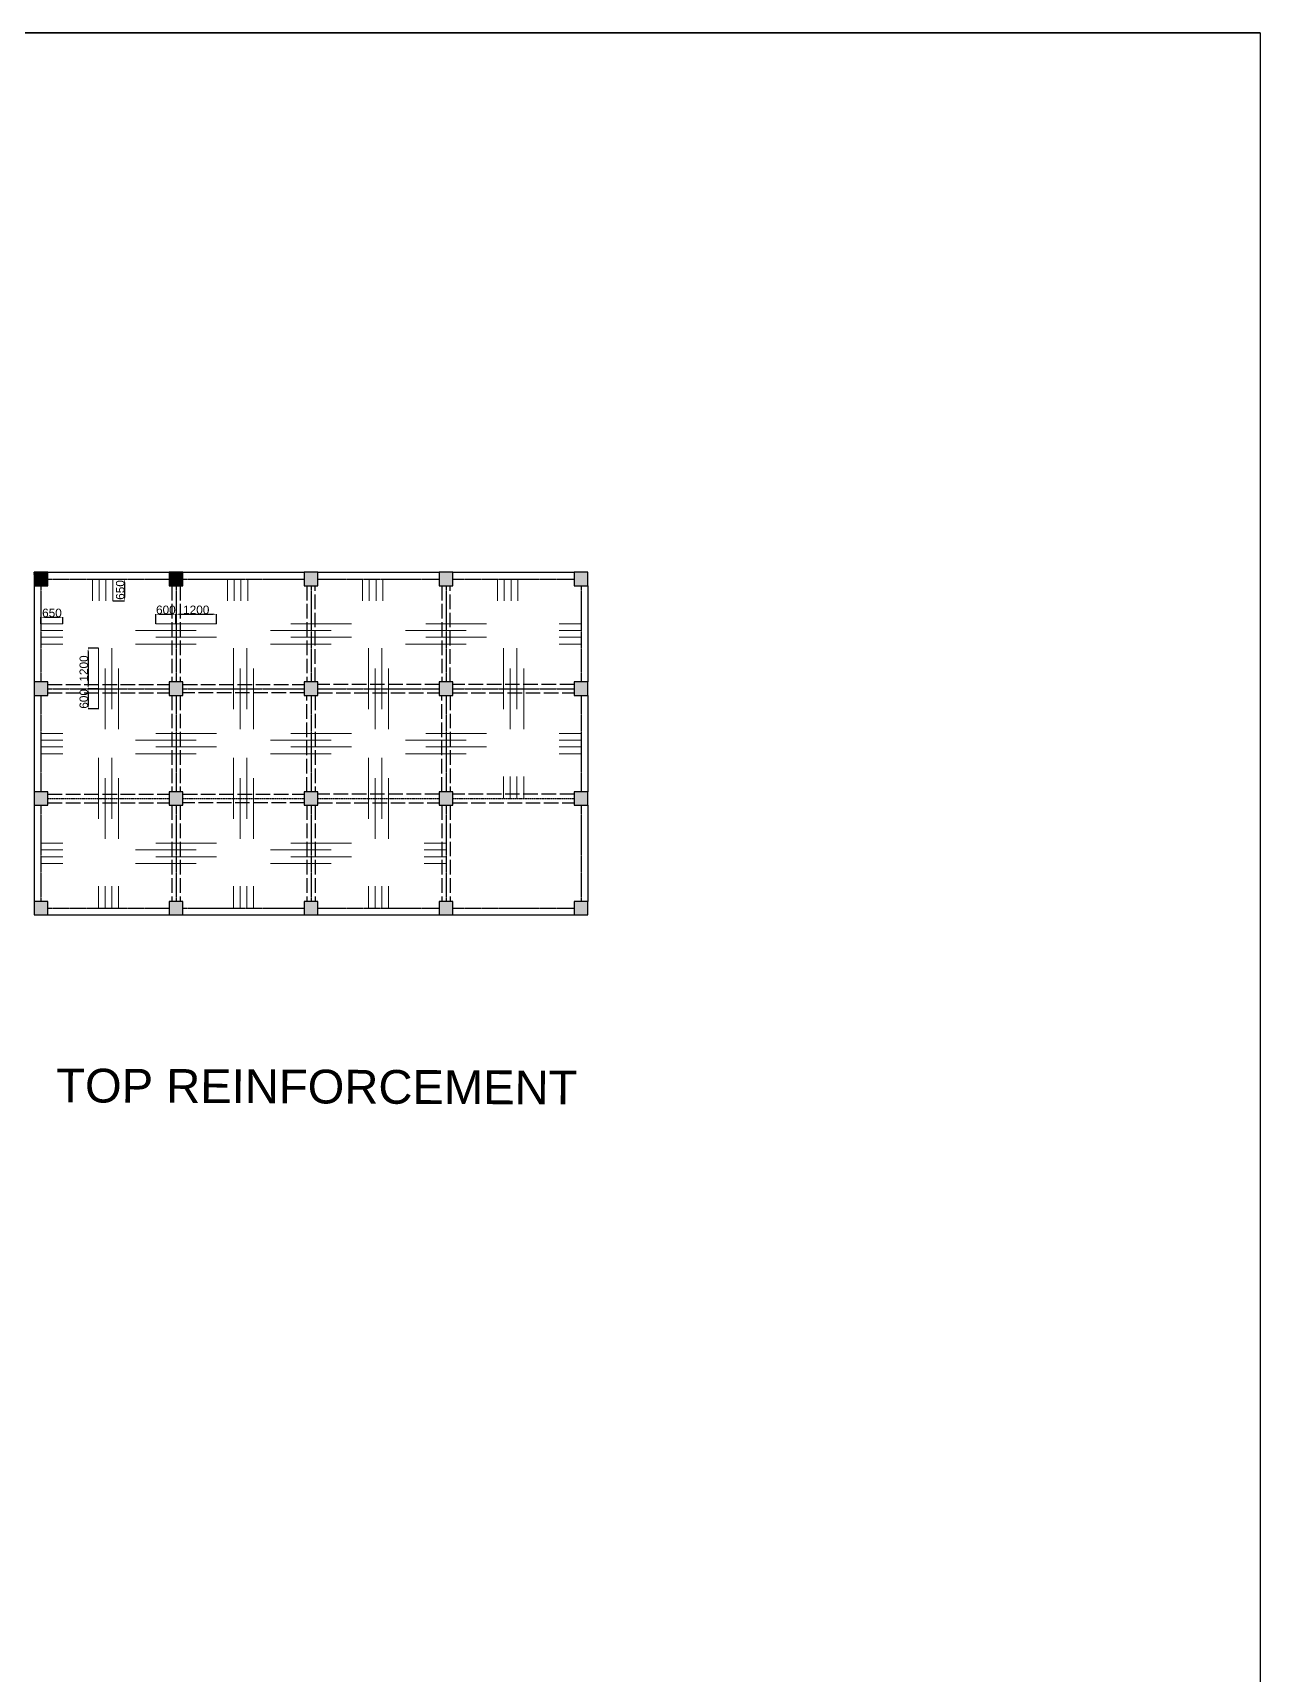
# Model space of a CAD drawing. Header units: inches. Extents: x -3102 to 105348, y -51805 to 114594.
# Drawn here: x 68985 to 105348, y 10228 to 58839 of the extents above; entities that cross this region are included whole.
import ezdxf

# ---------------------------------------------------------------- set-up
doc = ezdxf.new("R2010")
doc.units = ezdxf.units.IN
doc.header["$LTSCALE"] = 36
doc.header["$MEASUREMENT"] = 0
for name, pattern in [('ACAD_ISO02W100', [15, 12, -3]), ('BORDER', [1.75, 0.5, -0.25, 0.5, -0.25, 0, -0.25]), ('CENTER', [2, 1.25, -0.25, 0.25, -0.25])]:
    doc.linetypes.add(name, pattern=pattern)
doc.layers.get('0').update_dxf_attribs({"linetype": 'CENTER'})
for name, color, linetype in [('beam', 120, 'ACAD_ISO02W100'), ('col', 240, 'Continuous'), ('dim', 51, 'Continuous'), ('row', 120, 'Continuous')]:
    doc.layers.add(name, color=color, linetype=linetype)
doc.styles.add('Annotative', font='arial.ttf')
doc.styles.get("Standard").update_dxf_attribs({"font": 'arial.ttf', "height": 1})
doc.dimstyles.new('Annotative', dxfattribs={"dimscale": 0, "dimtxt": 100, "dimasz": 100, "dimexe": 0.18, "dimexo": 0.0625, "dimgap": 1, "dimtad": 1, "dimtoh": 1, "dimdec": 0, "dimzin": 0, "dimdsep": 46, "dimtxsty": 'Annotative', "dimcen": 0.09, "dimclrt": 2, "dimadec": 0, "dimazin": 0, "dimtfac": 1, "dimtdec": 0, "dimtofl": 0, "dimtmove": 0, "dimatfit": 3, "dimfxl": 1, "dimtfillclr": 2, "dimtolj": 1, "dimtzin": 0, "dimarcsym": 0})

# ---------------------------------------------------------------- blocks, each defined once
blk = doc.blocks.new('*D35')
at = {"layer": 'Defpoints', "color": 0, "lineweight": -2, "ltscale": 30, "transparency": 16777216}
for p in [(71352, 42663), (71352, 42013), (71704, 42013)]:
    blk.add_point(p, dxfattribs=at)
at = {"layer": 'dim', "color": 0, "lineweight": -2, "ltscale": 30, "transparency": 16777216}
for p, q in [((71353, 42663), (71705, 42663)), ((71353, 42013), (71705, 42013))]:
    blk.add_line(p, q, dxfattribs=at)
at = {"layer": 'dim', "color": 1, "lineweight": -2, "ltscale": 30, "transparency": 16777216}
blk.add_line((71704, 42563), (71704, 42113), dxfattribs=at)
for points in [[(71688, 42563), (71721, 42563), (71704, 42663)], [(71688, 42113), (71721, 42113), (71704, 42013)]]:
    blk.add_solid(points, dxfattribs=at)
at = {"layer": 'dim', "color": 1, "lineweight": 0, "ltscale": 30, "transparency": 16777216, "insert": (71576, 42338), "char_height": 250, "attachment_point": 5, "rotation": 90, "style": 'Annotative'}
blk.add_mtext('\\A1;650', dxfattribs=at)
blk = doc.blocks.new('*D36')
at = {"layer": 'Defpoints', "color": 0, "lineweight": -2, "ltscale": 30, "transparency": 16777216}
for p in [(69227, 41338), (69877, 41530), (69877, 41338)]:
    blk.add_point(p, dxfattribs=at)
at = {"layer": 'dim', "color": 0, "lineweight": -2, "ltscale": 30, "transparency": 16777216}
for p, q in [((69227, 41338), (69227, 41530)), ((69877, 41338), (69877, 41530))]:
    blk.add_line(p, q, dxfattribs=at)
at = {"layer": 'dim', "color": 1, "lineweight": -2, "ltscale": 30, "transparency": 16777216}
blk.add_line((69327, 41530), (69777, 41530), dxfattribs=at)
for points in [[(69327, 41546), (69327, 41513), (69227, 41530)], [(69777, 41546), (69777, 41513), (69877, 41530)]]:
    blk.add_solid(points, dxfattribs=at)
at = {"layer": 'dim', "color": 1, "lineweight": 0, "ltscale": 30, "transparency": 16777216, "insert": (69552, 41658), "char_height": 250, "attachment_point": 5, "style": 'Annotative'}
blk.add_mtext('\\A1;650', dxfattribs=at)
blk = doc.blocks.new('*D37')
at = {"layer": 'Defpoints', "color": 0, "lineweight": -2, "ltscale": 30, "transparency": 16777216}
for p in [(72627, 41338), (73227, 41620), (73227, 41338)]:
    blk.add_point(p, dxfattribs=at)
at = {"layer": 'dim', "color": 0, "lineweight": -2, "ltscale": 30, "transparency": 16777216}
for p, q in [((72627, 41338), (72627, 41620)), ((73227, 41338), (73227, 41620))]:
    blk.add_line(p, q, dxfattribs=at)
at = {"layer": 'dim', "color": 1, "lineweight": -2, "ltscale": 30, "transparency": 16777216}
blk.add_line((72727, 41620), (73127, 41620), dxfattribs=at)
for points in [[(72727, 41637), (72727, 41603), (72627, 41620)], [(73127, 41637), (73127, 41603), (73227, 41620)]]:
    blk.add_solid(points, dxfattribs=at)
at = {"layer": 'dim', "color": 1, "lineweight": 0, "ltscale": 30, "transparency": 16777216, "insert": (72927, 41749), "char_height": 250, "attachment_point": 5, "style": 'Annotative'}
blk.add_mtext('\\A1;600', dxfattribs=at)
blk = doc.blocks.new('*D38')
at = {"layer": 'Defpoints', "color": 0, "lineweight": -2, "ltscale": 30, "transparency": 16777216}
for p in [(73227, 41338), (74427, 41620), (74427, 41338)]:
    blk.add_point(p, dxfattribs=at)
at = {"layer": 'dim', "color": 0, "lineweight": -2, "ltscale": 30, "transparency": 16777216}
for p, q in [((73227, 41338), (73227, 41620)), ((74427, 41338), (74427, 41620))]:
    blk.add_line(p, q, dxfattribs=at)
at = {"layer": 'dim', "color": 1, "lineweight": -2, "ltscale": 30, "transparency": 16777216}
blk.add_line((73327, 41620), (74327, 41620), dxfattribs=at)
for points in [[(73327, 41637), (73327, 41603), (73227, 41620)], [(74327, 41637), (74327, 41603), (74427, 41620)]]:
    blk.add_solid(points, dxfattribs=at)
at = {"layer": 'dim', "color": 1, "lineweight": 0, "ltscale": 30, "transparency": 16777216, "insert": (73827, 41749), "char_height": 250, "attachment_point": 5, "style": 'Annotative'}
blk.add_mtext('\\A1;1200', dxfattribs=at)
blk = doc.blocks.new('*D39')
at = {"layer": 'Defpoints', "color": 0, "lineweight": -2, "ltscale": 30, "transparency": 16777216}
for p in [(70927, 40613), (70624, 39413), (70927, 39413)]:
    blk.add_point(p, dxfattribs=at)
at = {"layer": 'dim', "color": 0, "lineweight": -2, "ltscale": 30, "transparency": 16777216}
for p, q in [((70927, 40613), (70624, 40613)), ((70927, 39413), (70624, 39413))]:
    blk.add_line(p, q, dxfattribs=at)
at = {"layer": 'dim', "color": 1, "lineweight": -2, "ltscale": 30, "transparency": 16777216}
blk.add_line((70624, 40513), (70624, 39513), dxfattribs=at)
for points in [[(70608, 40513), (70641, 40513), (70624, 40613)], [(70608, 39513), (70641, 39513), (70624, 39413)]]:
    blk.add_solid(points, dxfattribs=at)
at = {"layer": 'dim', "color": 1, "lineweight": 0, "ltscale": 30, "transparency": 16777216, "insert": (70496, 40013), "char_height": 250, "attachment_point": 5, "rotation": 90, "style": 'Annotative'}
blk.add_mtext('\\A1;1200', dxfattribs=at)
blk = doc.blocks.new('*D40')
at = {"layer": 'Defpoints', "color": 0, "lineweight": -2, "ltscale": 30, "transparency": 16777216}
for p in [(70927, 39413), (70624, 38813), (70927, 38813)]:
    blk.add_point(p, dxfattribs=at)
at = {"layer": 'dim', "color": 0, "lineweight": -2, "ltscale": 30, "transparency": 16777216}
for p, q in [((70927, 39413), (70624, 39413)), ((70927, 38813), (70624, 38813))]:
    blk.add_line(p, q, dxfattribs=at)
at = {"layer": 'dim', "color": 1, "lineweight": -2, "ltscale": 30, "transparency": 16777216}
blk.add_line((70624, 39313), (70624, 38913), dxfattribs=at)
for points in [[(70608, 39313), (70641, 39313), (70624, 39413)], [(70608, 38913), (70641, 38913), (70624, 38813)]]:
    blk.add_solid(points, dxfattribs=at)
at = {"layer": 'dim', "color": 1, "lineweight": 0, "ltscale": 30, "transparency": 16777216, "insert": (70496, 39113), "char_height": 250, "attachment_point": 5, "rotation": 90, "style": 'Annotative'}
blk.add_mtext('\\A1;600', dxfattribs=at)

msp = doc.modelspace()

# ---------------------------------------------------------------- hatches: boundary and pattern name
at = {"layer": 'dim', "lineweight": -3, "true_color": 0xcd2027}
h = msp.add_hatch(color=242, dxfattribs=at)
h.dxf.hatch_style = 1
h.paths.add_polyline_path([(69227.484, 42862.863), (69027.484, 42862.863), (69027.484, 42662.863), (69227.484, 42662.863)])
h.paths.add_polyline_path([(69427.484, 42862.863), (69227.484, 42862.863), (69227.484, 42662.863), (69427.484, 42662.863)])
h.paths.add_polyline_path([(69427.484, 42662.863), (69227.484, 42662.863), (69227.484, 42462.863), (69427.484, 42462.863)])
h.paths.add_polyline_path([(69227.484, 42662.863), (69027.484, 42662.863), (69027.484, 42462.863), (69227.484, 42462.863)])
at = {"layer": 'dim', "lineweight": -3}
h = msp.add_hatch(color=5, dxfattribs=at)
h.dxf.hatch_style = 1
h.paths.add_polyline_path([(69027.484, 42862.863), (69027.484, 42462.863), (69427.484, 42462.863), (69427.484, 42862.863)])
h.paths.add_polyline_path([(73427.484, 42862.863), (73027.484, 42862.863), (73027.484, 42462.863), (73427.484, 42462.863)])
h.paths.add_polyline_path([(77427.484, 42862.863), (77027.484, 42862.863), (77027.484, 42462.863), (77427.484, 42462.863)])
h.paths.add_polyline_path([(81027.484, 42862.863), (81027.484, 42462.863), (81427.484, 42462.863), (81427.484, 42862.863)])
h.paths.add_polyline_path([(85027.484, 42862.863), (85027.484, 42462.863), (85427.484, 42462.863), (85427.484, 42862.863)])
h.paths.add_polyline_path([(85427.484, 39212.863), (85427.484, 39612.863), (85027.484, 39612.863), (85027.484, 39212.863)])
h.paths.add_polyline_path([(81027.484, 39212.863), (81427.484, 39212.863), (81427.484, 39612.863), (81027.484, 39612.863)])
h.paths.add_polyline_path([(77027.484, 39212.863), (77427.484, 39212.863), (77427.484, 39612.863), (77027.484, 39612.863)])
h.paths.add_polyline_path([(73027.484, 39212.863), (73427.484, 39212.863), (73427.484, 39612.863), (73027.484, 39612.863)])
h.paths.add_polyline_path([(69027.484, 39212.863), (69427.484, 39212.863), (69427.484, 39612.863), (69027.484, 39612.863)])
h.paths.add_polyline_path([(69427.484, 36362.863), (69027.484, 36362.863), (69027.484, 35962.863), (69427.484, 35962.863)])
h.paths.add_polyline_path([(73427.484, 35962.863), (73427.484, 36362.863), (73027.484, 36362.863), (73027.484, 35962.863)])
h.paths.add_polyline_path([(77027.484, 36362.863), (77027.484, 35962.863), (77427.484, 35962.863), (77427.484, 36362.863)])
h.paths.add_polyline_path([(81427.484, 36362.863), (81027.484, 36362.863), (81027.484, 35962.863), (81427.484, 35962.863)])
h.paths.add_polyline_path([(85427.484, 35962.863), (85427.484, 36362.863), (85027.484, 36362.863), (85027.484, 35962.863)])
h.paths.add_polyline_path([(85027.484, 33112.863), (85027.484, 32712.863), (85427.484, 32712.863), (85427.484, 33112.863)])
h.paths.add_polyline_path([(81427.484, 32712.863), (81427.484, 33112.863), (81027.484, 33112.863), (81027.484, 32712.863)])
h.paths.add_polyline_path([(77027.484, 33112.863), (77027.484, 32712.863), (77427.484, 32712.863), (77427.484, 33112.863)])
h.paths.add_polyline_path([(73027.484, 32712.863), (73427.484, 32712.863), (73427.484, 33112.863), (73027.484, 33112.863)])
h.paths.add_polyline_path([(69027.484, 32712.863), (69427.484, 32712.863), (69427.484, 33112.863), (69027.484, 33112.863)])
at = {"layer": 'dim', "lineweight": -3, "true_color": 0xed1f24}
h = msp.add_hatch(dxfattribs=at)
h.set_pattern_fill('ANSI31', color=240)
h.set_pattern_definition([(45, (52668.9842, 20853.86283), (-0.08838834765, 0.08838834765), [])])
h.paths.add_polyline_path([(69027.484, 42862.863), (69027.484, 42462.863), (69427.484, 42462.863), (69427.484, 42862.863)])
at = {"layer": 'dim', "linetype": 'CENTER', "lineweight": -3, "ltscale": 30, "true_color": 0xed1f24}
h = msp.add_hatch(color=240, dxfattribs=at)
h.dxf.hatch_style = 1
h.paths.add_polyline_path([(69027.484, 42462.863), (69427.484, 42462.863), (69427.484, 42862.863), (69027.484, 42862.863)])
at = {"layer": 'dim', "lineweight": -3}
h = msp.add_hatch(color=1, dxfattribs=at)
h.dxf.hatch_style = 1
h.paths.add_polyline_path([(77027.484, 42462.863), (77427.484, 42462.863), (77427.484, 42862.863), (77027.484, 42862.863)])
h.paths.add_polyline_path([(81027.484, 42462.863), (81427.484, 42462.863), (81427.484, 42862.863), (81027.484, 42862.863)])
h.paths.add_polyline_path([(85427.484, 42462.863), (85427.484, 42862.863), (85027.484, 42862.863), (85027.484, 42462.863)])
h.paths.add_polyline_path([(85427.484, 39212.863), (85427.484, 39612.863), (85027.484, 39612.863), (85027.484, 39212.863)])
h.paths.add_polyline_path([(85427.484, 35962.863), (85427.484, 36362.863), (85027.484, 36362.863), (85027.484, 35962.863)])
h.paths.add_polyline_path([(85427.484, 32712.863), (85427.484, 33112.863), (85027.484, 33112.863), (85027.484, 32712.863)])
h.paths.add_polyline_path([(81027.484, 32712.863), (81427.484, 32712.863), (81427.484, 33112.863), (81027.484, 33112.863)])
h.paths.add_polyline_path([(81027.484, 35962.863), (81427.484, 35962.863), (81427.484, 36362.863), (81027.484, 36362.863)])
h.paths.add_polyline_path([(81027.484, 39612.863), (81027.484, 39212.863), (81427.484, 39212.863), (81427.484, 39612.863)])
h.paths.add_polyline_path([(77027.484, 39212.863), (77427.484, 39212.863), (77427.484, 39612.863), (77027.484, 39612.863)])
h.paths.add_polyline_path([(77027.484, 35962.863), (77427.484, 35962.863), (77427.484, 36362.863), (77027.484, 36362.863)])
h.paths.add_polyline_path([(77427.484, 33112.863), (77027.484, 33112.863), (77027.484, 32712.863), (77427.484, 32712.863)])
h.paths.add_polyline_path([(73027.484, 35962.863), (73427.484, 35962.863), (73427.484, 36362.863), (73027.484, 36362.863)])
h.paths.add_polyline_path([(73427.484, 39612.863), (73027.484, 39612.863), (73027.484, 39212.863), (73427.484, 39212.863)])
h.paths.add_polyline_path([(69027.484, 39212.863), (69427.484, 39212.863), (69427.484, 39612.863), (69027.484, 39612.863)])
h.paths.add_polyline_path([(69027.484, 36362.863), (69027.484, 35962.863), (69427.484, 35962.863), (69427.484, 36362.863)])
h.paths.add_polyline_path([(69427.484, 32712.863), (69427.484, 33112.863), (69027.484, 33112.863), (69027.484, 32712.863)])
h.paths.add_polyline_path([(73427.484, 32712.863), (73427.484, 33112.863), (73027.484, 33112.863), (73027.484, 32712.863)])
h = msp.add_hatch(color=1, dxfattribs=at)
h.dxf.hatch_style = 1
h.paths.add_polyline_path([(73027.484, 42462.863), (73427.484, 42462.863), (73427.484, 42862.863), (73027.484, 42862.863)])

# ---------------------------------------------------------------- linework, layer by layer
at = {"lineweight": -3}
for p, q in [((69227.484, 42462.863), (69227.484, 39612.863)), ((69427.484, 42662.863), (73027.484, 42662.863)), ((73227.484, 42462.863), (73227.484, 39612.863)), ((73427.484, 42662.863), (77027.484, 42662.863)), ((77227.484, 42462.863), (77227.484, 39612.863)), ((77427.484, 42662.863), (81027.484, 42662.863)), ((81227.484, 42462.863), (81227.484, 39612.863)), ((81427.484, 42662.863), (85027.484, 42662.863)), ((85227.484, 42462.863), (85227.484, 39612.863)), ((69427.484, 39412.863), (73027.484, 39412.863)), ((73427.484, 39412.863), (77027.484, 39412.863)), ((77427.484, 39412.863), (81027.484, 39412.863)), ((81427.484, 39412.863), (85027.484, 39412.863)), ((69227.484, 39212.863), (69227.484, 36362.863)), ((73227.484, 39212.863), (73227.484, 36362.863)), ((77227.484, 39212.863), (77227.484, 36362.863)), ((81227.484, 39212.863), (81227.484, 36362.863)), ((85227.484, 39212.863), (85227.484, 36362.863)), ((69227.484, 35962.863), (69227.484, 33112.863)), ((73227.484, 35962.863), (73227.484, 33112.863)), ((77227.484, 35962.863), (77227.484, 33112.863)), ((81227.484, 35962.863), (81227.484, 33112.863)), ((85227.484, 35962.863), (85227.484, 33112.863)), ((69427.484, 32912.863), (73027.484, 32912.863)), ((73427.484, 32912.863), (77027.484, 32912.863)), ((77427.484, 32912.863), (81027.484, 32912.863)), ((81427.484, 32912.863), (85027.484, 32912.863))]:
    msp.add_line(p, q, dxfattribs=at)
at = {"linetype": 'BORDER', "lineweight": -3}
for p, q in [((69427.484, 36162.863), (73027.484, 36162.863)), ((73427.484, 36162.863), (77027.484, 36162.863)), ((77427.484, 36162.863), (81027.484, 36162.863)), ((81427.484, 36162.863), (85027.484, 36162.863))]:
    msp.add_line(p, q, dxfattribs=at)
at = {"layer": 'beam', "lineweight": -3}
for p, q in [((73102.484, 42462.863), (73102.484, 39612.863)), ((73352.484, 42462.863), (73352.484, 39612.863)), ((77102.484, 42462.863), (77102.484, 39612.863)), ((77352.484, 39612.863), (77352.484, 42462.863)), ((81102.484, 42462.863), (81102.484, 39612.863)), ((81352.484, 39612.863), (81352.484, 42462.863)), ((69427.484, 39537.863), (73027.484, 39537.863)), ((73427.484, 39537.863), (77027.484, 39537.863)), ((81027.484, 39537.863), (77427.484, 39537.863)), ((85027.484, 39537.863), (81427.484, 39537.863)), ((69427.484, 39287.863), (73027.484, 39287.863)), ((73102.484, 39212.863), (73102.484, 36362.863)), ((73352.484, 39212.863), (73352.484, 36362.863)), ((77027.484, 39287.863), (73427.484, 39287.863)), ((77102.484, 36362.863), (77102.484, 39212.863)), ((77352.484, 39212.863), (77352.484, 36362.863)), ((77427.484, 39287.863), (81027.484, 39287.863)), ((81102.484, 36362.863), (81102.484, 39212.863)), ((81352.484, 39212.863), (81352.484, 36362.863)), ((81427.484, 39287.863), (85027.484, 39287.863)), ((69427.484, 36287.863), (73027.484, 36287.863)), ((69427.484, 36037.863), (73027.484, 36037.863)), ((73427.484, 36287.863), (77027.484, 36287.863)), ((77027.484, 36037.863), (73427.484, 36037.863)), ((81027.484, 36287.863), (77427.484, 36287.863)), ((77427.484, 36037.863), (81027.484, 36037.863)), ((85027.484, 36287.863), (81427.484, 36287.863)), ((81427.484, 36037.863), (85027.484, 36037.863)), ((73102.484, 35962.863), (73102.484, 33112.863)), ((73352.484, 35962.863), (73352.484, 33112.863)), ((77102.484, 35962.863), (77102.484, 33112.863)), ((77352.484, 35962.863), (77352.484, 33112.863)), ((81102.484, 35962.863), (81102.484, 33112.863)), ((81352.484, 35962.863), (81352.484, 33112.863))]:
    msp.add_line(p, q, dxfattribs=at)
at = {"layer": 'col', "lineweight": -3}
for points in [[(69027.484, 42462.863), (69427.484, 42462.863), (69427.484, 42862.863), (69027.484, 42862.863)], [(73027.484, 42462.863), (73427.484, 42462.863), (73427.484, 42862.863), (73027.484, 42862.863)], [(77027.484, 42462.863), (77427.484, 42462.863), (77427.484, 42862.863), (77027.484, 42862.863)], [(81027.484, 42462.863), (81427.484, 42462.863), (81427.484, 42862.863), (81027.484, 42862.863)], [(85027.484, 42462.863), (85427.484, 42462.863), (85427.484, 42862.863), (85027.484, 42862.863)], [(69027.484, 39212.863), (69427.484, 39212.863), (69427.484, 39612.863), (69027.484, 39612.863)], [(73027.484, 39212.863), (73427.484, 39212.863), (73427.484, 39612.863), (73027.484, 39612.863)], [(77027.484, 39212.863), (77427.484, 39212.863), (77427.484, 39612.863), (77027.484, 39612.863)], [(81027.484, 39212.863), (81427.484, 39212.863), (81427.484, 39612.863), (81027.484, 39612.863)], [(85027.484, 39212.863), (85427.484, 39212.863), (85427.484, 39612.863), (85027.484, 39612.863)], [(69027.484, 35962.863), (69427.484, 35962.863), (69427.484, 36362.863), (69027.484, 36362.863)], [(73027.484, 35962.863), (73427.484, 35962.863), (73427.484, 36362.863), (73027.484, 36362.863)], [(77027.484, 35962.863), (77427.484, 35962.863), (77427.484, 36362.863), (77027.484, 36362.863)], [(81027.484, 35962.863), (81427.484, 35962.863), (81427.484, 36362.863), (81027.484, 36362.863)], [(85027.484, 35962.863), (85427.484, 35962.863), (85427.484, 36362.863), (85027.484, 36362.863)], [(69027.484, 32712.863), (69427.484, 32712.863), (69427.484, 33112.863), (69027.484, 33112.863)], [(73027.484, 32712.863), (73427.484, 32712.863), (73427.484, 33112.863), (73027.484, 33112.863)], [(77027.484, 32712.863), (77427.484, 32712.863), (77427.484, 33112.863), (77027.484, 33112.863)], [(81027.484, 32712.863), (81427.484, 32712.863), (81427.484, 33112.863), (81027.484, 33112.863)], [(85027.484, 32712.863), (85427.484, 32712.863), (85427.484, 33112.863), (85027.484, 33112.863)]]:
    msp.add_lwpolyline(points, close=True, dxfattribs=at)
at = {"layer": 'Defpoints', "lineweight": 0, "ltscale": 30}
for p, q in [((70752.484, 42662.863), (70752.484, 42012.863)), ((70952.484, 42662.863), (70952.484, 42012.863)), ((71152.484, 42662.863), (71152.484, 42012.863)), ((71352.484, 42662.863), (71352.484, 42012.863)), ((74752.484, 42662.863), (74752.484, 42012.863)), ((74952.484, 42662.863), (74952.484, 42012.863)), ((75152.484, 42662.863), (75152.484, 42012.863)), ((75352.484, 42662.863), (75352.484, 42012.863)), ((78752.484, 42662.863), (78752.484, 42012.863)), ((78952.484, 42662.863), (78952.484, 42012.863)), ((79152.484, 42662.863), (79152.484, 42012.863)), ((79352.484, 42662.863), (79352.484, 42012.863)), ((82752.484, 42662.863), (82752.484, 42012.863)), ((82952.484, 42662.863), (82952.484, 42012.863)), ((83152.484, 42662.863), (83152.484, 42012.863)), ((83352.484, 42662.863), (83352.484, 42012.863)), ((69227.484, 41337.863), (69877.484, 41337.863)), ((73227.484, 41337.863), (72627.484, 41337.863)), ((73227.484, 41337.863), (74427.484, 41337.863)), ((73227.484, 41337.863), (73227.484, 41137.863)), ((73227.484, 41337.863), (73227.484, 41137.863)), ((77227.484, 41337.863), (76627.484, 41337.863)), ((77227.484, 41337.863), (78427.484, 41337.863)), ((77227.484, 41337.863), (77227.484, 41137.863)), ((81227.484, 41337.863), (80627.484, 41337.863)), ((81227.484, 41337.863), (82427.484, 41337.863)), ((81227.484, 41337.863), (81227.484, 41137.863)), ((85227.484, 41337.863), (84577.484, 41337.863)), ((69227.484, 41137.863), (69877.484, 41137.863)), ((69227.484, 40937.863), (69877.484, 40937.863)), ((73227.484, 41137.863), (72027.484, 41137.863)), ((73227.484, 40937.863), (72627.484, 40937.863)), ((73227.484, 41137.863), (73227.484, 41037.863)), ((73227.484, 41137.863), (73827.484, 41137.863)), ((73227.484, 41037.863), (73227.484, 40837.863)), ((73227.484, 40937.863), (74427.484, 40937.863)), ((77227.484, 41137.863), (76027.484, 41137.863)), ((77227.484, 40937.863), (76627.484, 40937.863)), ((77227.484, 41137.863), (77827.484, 41137.863)), ((77227.484, 40937.863), (78427.484, 40937.863)), ((81227.484, 41137.863), (80027.484, 41137.863)), ((81227.484, 40937.863), (80627.484, 40937.863)), ((81227.484, 41137.863), (81827.484, 41137.863)), ((81227.484, 40937.863), (82427.484, 40937.863)), ((85227.484, 41137.863), (84577.484, 41137.863)), ((85227.484, 40937.863), (84577.484, 40937.863)), ((69227.484, 40737.863), (69877.484, 40737.863)), ((70927.484, 39412.863), (70927.484, 40612.863)), ((71327.484, 39412.863), (71327.484, 40612.863)), ((73227.484, 40737.863), (72027.484, 40737.863)), ((73227.484, 40737.863), (73827.484, 40737.863)), ((74927.484, 39412.863), (74927.484, 40612.863)), ((75327.484, 39412.863), (75327.484, 40612.863)), ((77227.484, 40737.863), (76027.484, 40737.863)), ((77227.484, 40737.863), (77827.484, 40737.863)), ((78927.484, 39412.863), (78927.484, 40612.863)), ((79327.484, 39412.863), (79327.484, 40612.863)), ((81227.484, 40737.863), (80027.484, 40737.863)), ((81227.484, 40737.863), (81827.484, 40737.863)), ((82927.484, 39412.863), (82927.484, 40612.863)), ((83327.484, 39412.863), (83327.484, 40612.863)), ((85227.484, 40737.863), (84577.484, 40737.863)), ((71127.484, 39412.863), (71127.484, 40012.863)), ((71527.484, 39412.863), (71527.484, 40012.863)), ((71527.484, 39412.863), (71527.484, 40012.863)), ((75127.484, 39412.863), (75127.484, 40012.863)), ((75527.484, 39412.863), (75527.484, 40012.863)), ((79127.484, 39412.863), (79127.484, 40012.863)), ((79527.484, 39412.863), (79527.484, 40012.863)), ((83127.484, 39412.863), (83127.484, 40012.863)), ((83527.484, 39412.863), (83527.484, 40012.863)), ((70927.484, 39412.863), (70927.484, 38812.863)), ((70927.484, 39412.863), (71127.484, 39412.863)), ((71127.484, 39412.863), (71127.484, 38212.863)), ((71327.484, 39412.863), (71327.484, 38812.863)), ((71527.484, 39412.863), (71527.484, 38212.863)), ((74927.484, 39412.863), (74927.484, 38812.863)), ((75127.484, 39412.863), (75127.484, 38212.863)), ((75327.484, 39412.863), (75327.484, 38812.863)), ((75527.484, 39412.863), (75527.484, 38212.863)), ((78927.484, 39412.863), (78927.484, 38812.863)), ((79127.484, 39412.863), (79127.484, 38212.863)), ((79327.484, 39412.863), (79327.484, 38812.863)), ((79527.484, 39412.863), (79527.484, 38212.863)), ((82927.484, 39412.863), (82927.484, 38812.863)), ((83127.484, 39412.863), (83127.484, 38212.863)), ((83327.484, 39412.863), (83327.484, 38812.863)), ((83527.484, 39412.863), (83527.484, 38212.863)), ((69227.484, 38087.863), (69877.484, 38087.863)), ((73227.484, 38087.863), (72627.484, 38087.863)), ((73227.484, 38087.863), (74427.484, 38087.863)), ((77227.484, 38087.863), (76627.484, 38087.863)), ((77227.484, 38087.863), (78427.484, 38087.863)), ((81227.484, 38087.863), (80627.484, 38087.863)), ((81227.484, 38087.863), (82427.484, 38087.863)), ((85227.484, 38087.863), (84577.484, 38087.863)), ((69227.484, 37887.863), (69877.484, 37887.863)), ((69227.484, 37687.863), (69877.484, 37687.863)), ((69227.484, 37487.863), (69877.484, 37487.863)), ((73227.484, 37887.863), (72027.484, 37887.863)), ((73227.484, 37487.863), (72027.484, 37487.863)), ((73227.484, 37687.863), (72627.484, 37687.863)), ((73227.484, 37887.863), (73827.484, 37887.863)), ((73227.484, 37687.863), (74427.484, 37687.863)), ((73227.484, 37487.863), (73827.484, 37487.863)), ((77227.484, 37887.863), (76027.484, 37887.863)), ((77227.484, 37487.863), (76027.484, 37487.863)), ((77227.484, 37687.863), (76627.484, 37687.863)), ((77227.484, 37887.863), (77827.484, 37887.863)), ((77227.484, 37687.863), (78427.484, 37687.863)), ((77227.484, 37487.863), (77827.484, 37487.863)), ((81227.484, 37887.863), (80027.484, 37887.863)), ((81227.484, 37487.863), (80027.484, 37487.863)), ((81227.484, 37687.863), (80627.484, 37687.863)), ((81227.484, 37887.863), (81827.484, 37887.863)), ((81227.484, 37687.863), (82427.484, 37687.863)), ((81227.484, 37487.863), (81827.484, 37487.863)), ((85227.484, 37887.863), (84577.484, 37887.863)), ((85227.484, 37687.863), (84577.484, 37687.863)), ((85227.484, 37487.863), (84577.484, 37487.863)), ((70927.484, 36162.863), (70927.484, 37362.863)), ((71327.484, 36162.863), (71327.484, 37362.863)), ((74927.484, 36162.863), (74927.484, 37362.863)), ((75327.484, 36162.863), (75327.484, 37362.863)), ((78927.484, 36162.863), (78927.484, 37362.863)), ((79327.484, 36162.863), (79327.484, 37362.863)), ((71127.484, 36162.863), (71127.484, 36762.863)), ((71527.484, 36162.863), (71527.484, 36762.863)), ((75127.484, 36162.863), (75127.484, 36762.863)), ((75527.484, 36162.863), (75527.484, 36762.863)), ((79127.484, 36162.863), (79127.484, 36762.863)), ((79527.484, 36162.863), (79527.484, 36762.863)), ((82927.484, 36162.863), (82927.484, 36812.863)), ((83127.484, 36162.863), (83127.484, 36812.863)), ((83327.484, 36162.863), (83327.484, 36812.863)), ((83527.484, 36162.863), (83527.484, 36812.863)), ((70927.484, 36162.863), (70927.484, 35562.863)), ((70927.484, 36162.863), (71127.484, 36162.863)), ((71127.484, 36162.863), (71127.484, 34962.863)), ((71327.484, 36162.863), (71327.484, 35562.863)), ((71527.484, 36162.863), (71527.484, 34962.863)), ((74927.484, 36162.863), (74927.484, 35562.863)), ((75127.484, 36162.863), (75127.484, 34962.863)), ((75327.484, 36162.863), (75327.484, 35562.863)), ((75527.484, 36162.863), (75527.484, 34962.863)), ((78927.484, 36162.863), (78927.484, 35562.863)), ((79127.484, 36162.863), (79127.484, 34962.863)), ((79327.484, 36162.863), (79327.484, 35562.863)), ((79527.484, 36162.863), (79527.484, 34962.863)), ((69227.484, 34837.863), (69877.484, 34837.863)), ((69227.484, 34637.863), (69877.484, 34637.863)), ((73227.484, 34637.863), (72027.484, 34637.863)), ((73227.484, 34837.863), (72627.484, 34837.863)), ((73227.484, 34837.863), (74427.484, 34837.863)), ((73227.484, 34637.863), (73827.484, 34637.863)), ((77227.484, 34637.863), (76027.484, 34637.863)), ((77227.484, 34837.863), (76627.484, 34837.863)), ((77227.484, 34837.863), (78427.484, 34837.863)), ((77227.484, 34637.863), (77827.484, 34637.863)), ((81227.484, 34837.863), (80577.484, 34837.863)), ((81227.484, 34637.863), (80577.484, 34637.863)), ((69227.484, 34437.863), (69877.484, 34437.863)), ((69227.484, 34237.863), (69877.484, 34237.863)), ((73227.484, 34237.863), (72027.484, 34237.863)), ((73227.484, 34437.863), (72627.484, 34437.863)), ((73227.484, 34437.863), (74427.484, 34437.863)), ((73227.484, 34237.863), (73827.484, 34237.863)), ((77227.484, 34237.863), (76027.484, 34237.863)), ((77227.484, 34437.863), (76627.484, 34437.863)), ((77227.484, 34437.863), (78427.484, 34437.863)), ((77227.484, 34237.863), (77827.484, 34237.863)), ((81227.484, 34437.863), (80577.484, 34437.863)), ((81227.484, 34237.863), (80577.484, 34237.863)), ((70927.484, 32912.863), (70927.484, 33562.863)), ((71127.484, 32912.863), (71127.484, 33562.863)), ((71327.484, 32912.863), (71327.484, 33562.863)), ((71527.484, 32912.863), (71527.484, 33562.863)), ((74927.484, 32912.863), (74927.484, 33562.863)), ((75127.484, 32912.863), (75127.484, 33562.863)), ((75127.484, 32912.863), (75127.484, 33562.863)), ((75327.484, 32912.863), (75327.484, 33562.863)), ((75527.484, 32912.863), (75527.484, 33562.863)), ((78927.484, 32912.863), (78927.484, 33562.863)), ((79127.484, 32912.863), (79127.484, 33562.863)), ((79327.484, 32912.863), (79327.484, 33562.863)), ((79527.484, 32912.863), (79527.484, 33562.863))]:
    msp.add_line(p, q, dxfattribs=at)
at = {"layer": 'Defpoints', "linetype": 'Continuous', "lineweight": -2, "ltscale": 30}
for points in [[(-3101.5, 58838.637), (105347.5, 58838.637), (105347.5, -51804.863), (-3101.5, -51804.863)], [(-3101.5, 58838.637), (105347.5, 58838.637), (105347.5, 58838.637), (-3101.5, 58838.637)]]:
    msp.add_lwpolyline(points, close=True, dxfattribs=at)
at = {"layer": 'row', "lineweight": -3}
for p, q in [((69427.484, 42862.863), (69427.484, 42862.863)), ((69427.484, 42862.863), (73027.484, 42862.863)), ((73427.484, 42862.863), (77027.484, 42862.863)), ((77427.484, 42862.863), (81027.484, 42862.863)), ((81427.484, 42862.863), (85027.484, 42862.863)), ((69027.484, 42462.863), (69027.484, 39612.863)), ((85427.484, 42462.863), (85427.484, 39612.863)), ((69027.484, 39212.863), (69027.484, 36362.863)), ((85427.484, 39212.863), (85427.484, 36362.863)), ((69027.484, 35962.863), (69027.484, 33112.863)), ((85427.484, 35962.863), (85427.484, 33112.863)), ((69427.484, 32712.863), (73027.484, 32712.863)), ((73427.484, 32712.863), (77027.484, 32712.863)), ((77427.484, 32712.863), (81027.484, 32712.863)), ((81427.484, 32712.863), (85027.484, 32712.863))]:
    msp.add_line(p, q, dxfattribs=at)

# ---------------------------------------------------------------- texts
at = {"layer": 'Defpoints', "lineweight": 0, "ltscale": 30}
msp.add_text('TOP REINFORCEMENT', height=1000, rotation=359.758943, dxfattribs=at).set_placement((69676.202, 27163.962))

# ---------------------------------------------------------------- dimensions: what is measured, and where the dimension line sits
at = {"layer": 'dim', "color": 1, "lineweight": 0, "ltscale": 30}
for base, p1, p2, picture, middle in [((71704.344, 42012.863), (71352.484, 42662.863), (71352.484, 42012.863), '*D35', (71575.701, 42337.863)), ((70624.278, 39412.863), (70927.484, 40612.863), (70927.484, 39412.863), '*D39', (70495.635, 40012.863)), ((70624.278, 38812.863), (70927.484, 39412.863), (70927.484, 38812.863), '*D40', (70495.635, 39112.863))]:
    dim = msp.add_linear_dim(base=base, p1=p1, p2=p2, angle=90, dimstyle='Annotative', override={"dimtxt": 250, "dimclrd": 1, "dimclrt": 1}, dxfattribs=at)
    dim.commit()
    dim.dimension.update_dxf_attribs({"geometry": picture, "text_midpoint": middle})
for base, p1, p2, picture, middle in [((69877.484, 41529.589), (69227.484, 41337.863), (69877.484, 41337.863), '*D36', (69552.484, 41658.232)), ((73227.484, 41619.99), (72627.484, 41337.863), (73227.484, 41337.863), '*D37', (72927.484, 41748.633)), ((74427.484, 41619.99), (73227.484, 41337.863), (74427.484, 41337.863), '*D38', (73827.484, 41748.633))]:
    dim = msp.add_linear_dim(base=base, p1=p1, p2=p2, dimstyle='Annotative', override={"dimtxt": 250, "dimclrd": 1, "dimclrt": 1}, dxfattribs=at)
    dim.commit()
    dim.dimension.update_dxf_attribs({"geometry": picture, "text_midpoint": middle})

doc.saveas('drawing.dxf')
